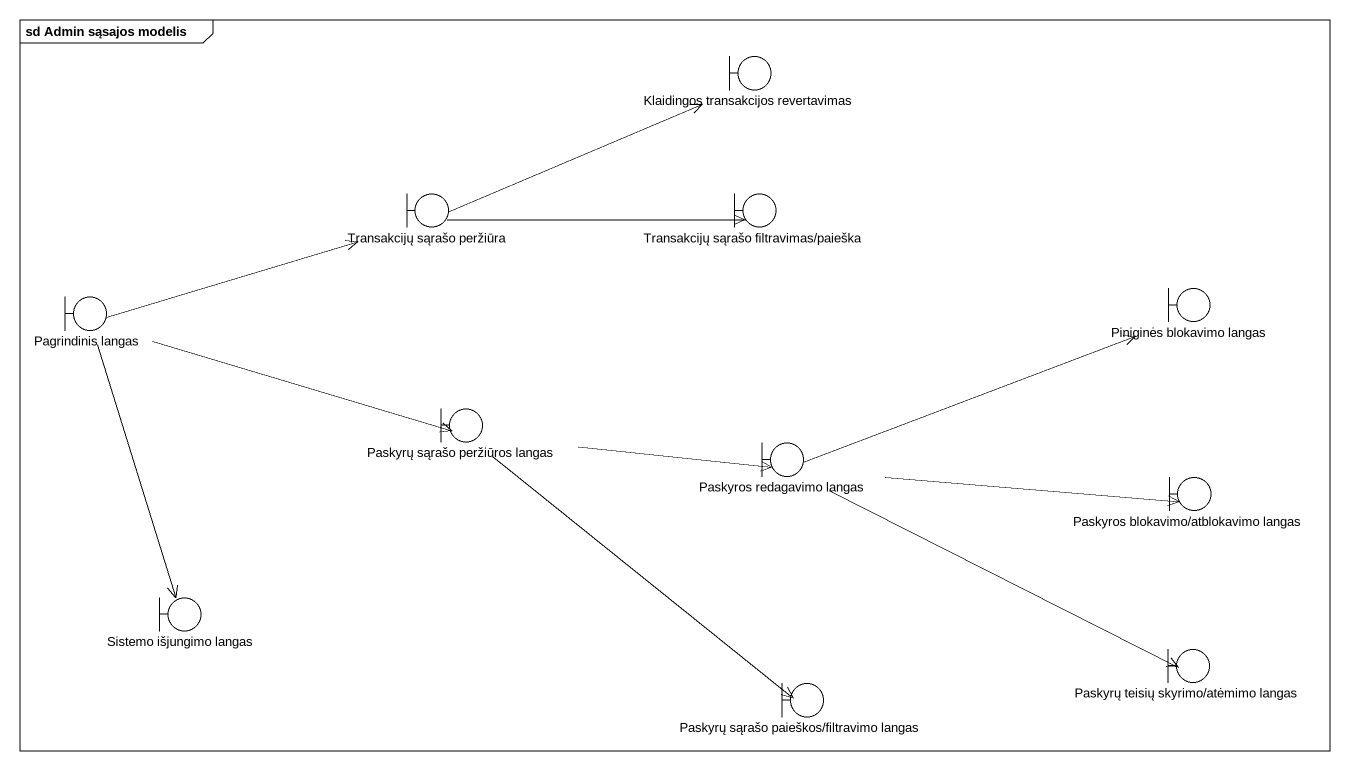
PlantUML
@startuml
mainframe sd Admin sąsajos modelis
boundary "Klaidingos transakcijos revertavimas" as Klaidingos_transakcijos
boundary "Transakcijų sąrašo peržiūra" as Transakcijų_sąrašo_peržiūra
boundary "Transakcijų sąrašo filtravimas/paieška" as Transakcijų_sąrašo
boundary "Pagrindinis langas" as Pagrindinis_langas
boundary "Piniginės blokavimo langas" as Piniginės_blokavimo_langas
boundary "Paskyrų sąrašo peržiūros langas" as Paskyrų_sąrašo_peržiūros
boundary "Paskyros redagavimo langas" as Paskyros_redagavimo_langas
boundary "Paskyros blokavimo/atblokavimo langas" as Paskyros_blokavimo
boundary "Sistemo išjungimo langas" as Sistemo_išjungimo_langas
boundary "Paskyrų sąrašo paieškos/filtravimo langas" as Paskyrų_sąrašo_paieškos
boundary "Paskyrų teisių skyrimo/atėmimo langas" as Paskyrų_teisių_skyrimo
Transakcijų_sąrašo_peržiūra -right-> Klaidingos_transakcijos
Transakcijų_sąrašo_peržiūra -right-> Transakcijų_sąrašo
Pagrindinis_langas -right-> Transakcijų_sąrašo_peržiūra
Pagrindinis_langas -right-> Paskyrų_sąrašo_peržiūros
Pagrindinis_langas --> Sistemo_išjungimo_langas
Paskyrų_sąrašo_peržiūros -right-> Paskyros_redagavimo_langas
Paskyrų_sąrašo_peržiūros --> Paskyrų_sąrašo_paieškos
Paskyros_redagavimo_langas -right-> Piniginės_blokavimo_langas
Paskyros_redagavimo_langas -right-> Paskyros_blokavimo
Paskyros_redagavimo_langas -right-> Paskyrų_teisių_skyrimo
@enduml
